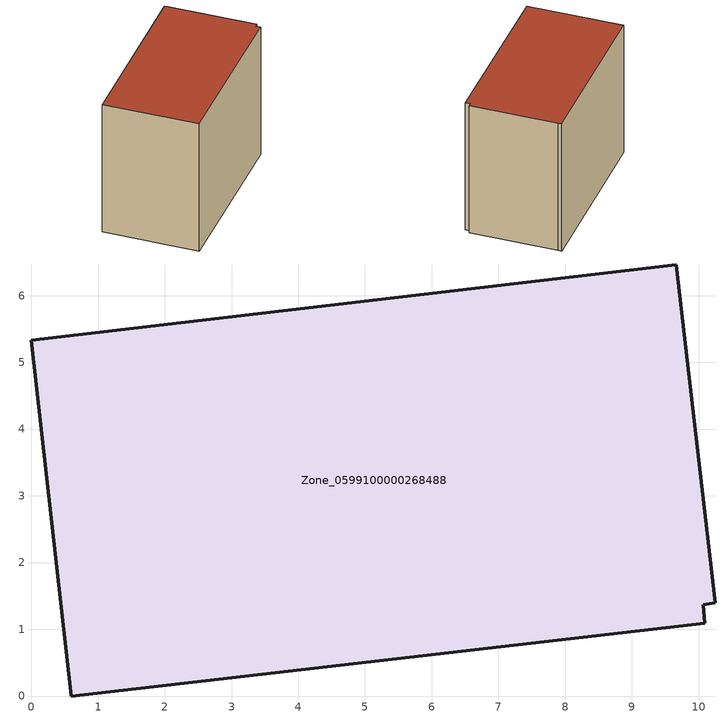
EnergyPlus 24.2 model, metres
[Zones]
Zone_0599100000268488
 floor ground (C_G): 0.6,0 0,5.33 9.67,6.46 9.68,6.26 10.25,1.4 10.07,1.37 10.09,1.09 z0
 wall outside (C_F): 0,5.33 0.6,0 10.09,1.09 10.07,1.37 10.25,1.4 9.68,6.26 9.67,6.46 0,5.33 z0:7.94
 roof outside (C_R): 10.09,1.09 10.07,1.37 10.25,1.4 9.68,6.26 9.67,6.46 0,5.33 0.6,0 z7.94
[BUILDING]
Pand.0599100000268488: North Axis=0; Terrain=City; Loads Convergence Tolerance Value=0.04; Temperature Convergence Tolerance Value=0.4; Solar Distribution=FullExterior; Maximum Number of Warmup Days=25; Minimum Number of Warmup Days=1
[Site:Location]
Rotterdam.The.Hague.AP_ZH_NLD Design_Conditions: Latitude=51.96; Longitude=4.45; Time Zone=1; Elevation=-4.5
[SITE:GROUNDTEMPERATURE:BUILDINGSURFACE]
18, 18, 18, 18, 18, 18, 18, 18, 18, 18, 18, 18
[MATERIAL] Thermal Absorptance=0.9; Solar Absorptance=0.7; Visible Absorptance=0.7
Name | Roughness | Thickness | Conductivity | Density | Specific Heat
G.TI.1946-1964 | MediumSmooth | 0.15 | 1 | 540 | 1210
F.TI.1946-1964 | Rough | 0.3 | 0.857143 | 1920 | 840
R.TI.1946-1964 | MediumRough | 0.2 | 0.277778 | 1500 | 1000
[CONSTRUCTION]
C_G: G.TI.1946-1964
C_F: F.TI.1946-1964
C_R: R.TI.1946-1964
[ZONE]
Zone_0599100000268488: Type=1; Multiplier=1; Ceiling Height=Autocalculate; Volume=Autocalculate; Floor Area=autocalculate; Part of Total Floor Area=Yes
[ZONEINFILTRATION:DESIGNFLOWRATE]
Infil_Zone_0599100000268488: Zone or ZoneList or Space or SpaceList=Zone_0599100000268488; Schedule=AlwaysOn; Design Flow Rate Calculation Method=Flow/Area; Flow Rate per Floor Area=0.003; Constant Term Coefficient=1; Temperature Term Coefficient=0; Velocity Term Coefficient=0; Velocity Squared Term Coefficient=0
[HVACTEMPLATE:ZONE:IDEALLOADSAIRSYSTEM]
Zone_0599100000268488: Maximum Heating Supply Air Temperature=50; Minimum Cooling Supply Air Temperature=13; Maximum Heating Supply Air Humidity Ratio=0.0156; Minimum Cooling Supply Air Humidity Ratio=0.0077; Heating Limit=NoLimit; Cooling Limit=NoLimit; Dehumidification Control Type=ConstantSensibleHeatRatio; Cooling Sensible Heat Ratio=0.7; Dehumidification Setpoint=60; Humidification Control Type=None; Humidification Setpoint=30; Outdoor Air Method=None; Outdoor Air Flow Rate per Person=0.00944; Outdoor Air Flow Rate per Zone Floor Area=0; Outdoor Air Flow Rate per Zone=0; Demand Controlled Ventilation Type=None; Outdoor Air Economizer Type=NoEconomizer; Heat Recovery Type=None; Sensible Heat Recovery Effectiveness=0.7; Latent Heat Recovery Effectiveness=0.65
[ZONECONTROL:THERMOSTAT]
ThermostatControl_Zone_0599100000268488: Zone or ZoneList=Zone_0599100000268488; Control Type Schedule=DualSetpointControlType; Control 1=Thermostat_Zone_0599100000268488; Temperature Difference Between Cutout And Setpoint=0
[THERMOSTATSETPOINT:DUALSETPOINT]
Thermostat_Zone_0599100000268488: Heating Setpoint Temperature Schedule=HeatingSetpoint_Zone_0599100000268488; Cooling Setpoint Temperature Schedule=CoolingSetpoint_Zone_0599100000268488
[SCHEDULE:COMPACT]
HeatingSetpoint_Zone_0599100000268488: Through: 12/31, For: AllDays, Until: 24:00, 21
CoolingSetpoint_Zone_0599100000268488: Through: 12/31, For: AllDays, Until: 24:00, 24
DualSetpointControlType: Through: 12/31, For: AllDays, Until: 24:00, 4
AlwaysOn: Through: 12/31, For: AllDays, Until: 24:00, 1
